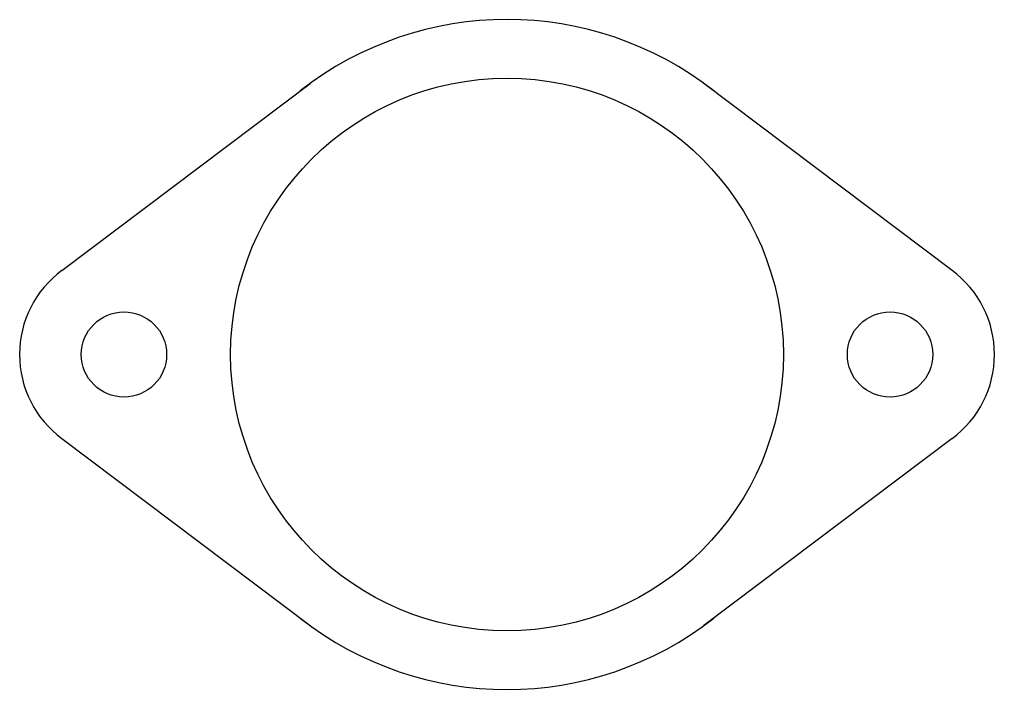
# Model space of a CAD drawing. Header units: millimetres. Extents: x -56 to 56, y -39 to 38.
import ezdxf

# ---------------------------------------------------------------- set-up
doc = ezdxf.new("R2010")
doc.units = ezdxf.units.MM

msp = doc.modelspace()

# ---------------------------------------------------------------- linework, layer by layer
at = {"color": 7, "linetype": 'Continuous'}
for p, q in [((-51.12, 9.66), (-22.61, 31.16)), ((51.12, 9.66), (22.61, 31.16)), ((-51.12, -9.66), (-22.61, -31.16)), ((51.12, -9.66), (22.61, -31.16))]:
    msp.add_line(p, q, dxfattribs=at)
for centre, radius in [((0, 0), 31.75), ((-44, 0), 4.9), ((44, 0), 4.9)]:
    msp.add_circle(centre, radius, dxfattribs=at)
for centre, radius, start, end in [((0, 0), 38.5, 51.9236, 128.0764), ((-44, 0), 12, 126.4108, 233.5892), ((44, 0), 12, 306.4108, 53.5892), ((0, 0), 38.5, 231.9236, 308.0764)]:
    msp.add_arc(centre, radius, start, end, dxfattribs=at)

doc.saveas('drawing.dxf')
